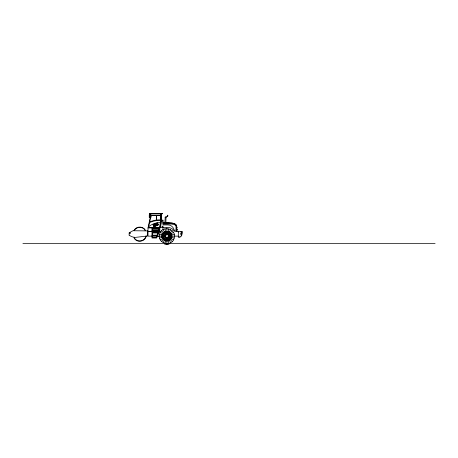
<?xml version="1.0" encoding="UTF-8"?>
<svg xmlns="http://www.w3.org/2000/svg" width="458" height="458" viewBox="0 0 458 458"><rect width="100%" height="100%" fill="white"/><g stroke="black" fill="none" stroke-linecap="round" stroke-linejoin="round"><path stroke-width="0.69" d="M161.909 236.139C161.668 242.54 172.116 242.54 171.876 236.139C172.116 229.739 161.668 229.739 161.909 236.139L148.008 236.139L148.008 227.941L159.825 227.941A37.67 37.67 0 0 0 161.027 220.453L160.953 215.031L162.275 213.588M176.336 231.359L176.336 226.401A1.969 1.969 0 0 0 175.906 225.164L175.62 224.867A4.488 4.488 0 0 0 172.551 223.653C172.54 222.697 174.235 223.664 174.767 223.807A4.763 4.763 0 0 1 176.193 224.918A2.353 2.353 0 0 1 176.714 226.395L176.714 231.359M167.405 215.266L167.405 216.17L167.737 216.153L167.737 215.243L167.405 215.283L167.388 216.199A1.093 1.093 0 0 0 166.139 217.206L165.201 217.161L164.92 222.754L165.876 222.8L166.002 217.201M160.632 220.968L160.706 219.353A37.304 37.304 0 0 0 160.661 216.13L160.609 215.397L151.06 215.397L148.455 227.574M161.096 217.739L161.027 216.113M129.133 235.114L129.133 232.801L132.98 230.735L147.711 230.912L147.585 235.979L135.917 237.33A6.813 6.813 0 0 1 134.892 237.341A10.357 10.357 0 0 1 129.139 235.109M161.067 216.651L161.027 220.453L160.981 215.455M158.909 232.458L159.029 230.483L152.6 230.483L152.6 237.427L156.235 237.427L159.166 229.578L159.166 228.553L152.634 228.553L152.6 232.458L158.909 232.458L158.909 230.483M160.472 222.571A17.914 17.914 0 0 0 148.644 226.71L148.466 227.569L159.539 227.574L160.661 220.43A24.617 24.617 0 0 0 149.526 222.571M159.584 234.181C156.71 243.473 172.042 247.583 174.2 238.097C177.074 228.805 161.743 224.695 159.584 234.181L162.08 234.851M170.153 237.015C171.435 232.864 164.594 231.032 163.632 235.263C162.35 239.414 169.191 241.246 170.153 237.015L170.502 237.107C169.431 241.784 161.869 239.757 163.288 235.172C164.422 230.328 172.191 232.716 170.445 237.381L170.101 237.29M164.491 236.139C164.37 233.053 169.414 233.053 169.3 236.139C169.414 239.225 164.37 239.225 164.491 236.139L164.806 236.139C169.895 228.124 169.895 244.154 164.806 236.139M170.565 237.416L170.697 236.414M166.139 217.206L165.189 217.149M148.008 227.941L150.768 215.031M164.932 243.45L165.601 240.954M165.87 240.021L166.019 239.402M166.271 238.463L166.351 238.154M167.433 234.124L167.514 233.815M167.765 232.876L167.857 232.532M168.183 231.324L168.853 228.828M160.443 227.391L161.205 223.269L161.205 220.166M146.005 235.962C144.991 241.589 136.661 242.883 134.2 237.622M146.285 236.042C145.226 241.921 136.518 243.278 133.948 237.776M158.245 232.458L159.029 230.483M157.38 235.086L159.138 230.735M178.958 237.215L178.717 237.147A0.676 0.676 0 0 1 178.317 236.528L178.317 231.359L174.716 231.359L171.87 228.502L168.842 227.391L159.825 227.391L159.825 230.197L156.665 238.005L151.982 238.005L151.982 227.941M181.82 233.746L181.568 234.078M163.111 242.694L164.399 240.456M165.029 239.374L165.206 239.065M168.578 233.214L168.762 232.904M169.386 231.822L170.679 229.584M149.984 214.086L150.041 215.964L149.749 214.086L149.984 214.281M133.948 230.569C136.163 225.903 143.394 225.903 145.61 230.569M134.2 230.729C136.318 226.258 143.239 226.258 145.358 230.729M161.222 214.733L160.93 214.733L161.674 213.789L162.092 213.789M160.93 214.733L161.68 213.789M161.542 241.492L163.369 239.666M170.416 232.612L172.242 230.786M164.451 238.801L164.199 239.053L163.603 238.28M129.717 232.847C129.076 234.004 131.068 233.03 129.717 232.796M161.869 226.779L162.269 226.429M160.34 239.923L162.579 238.629M163.661 238.005L163.97 237.828M169.815 234.45L170.124 234.273M171.212 233.649L173.445 232.355M149.594 213.794L150.081 214.59M162.361 226.378L162.624 226.155A1.826 1.826 0 0 1 162.962 226.08L162.974 226.2M129.883 233.471L129.963 232.83M159.584 238.097L162.08 237.427M163.288 237.107L163.632 237.015M164.571 236.763L164.88 236.677M168.905 235.601L169.214 235.515M170.153 235.263L170.502 235.172M171.704 234.851L174.2 234.181M164.72 244.326L168.956 244.326M162.974 223.269L172.563 223.269L162.974 222.748L163.758 222.834M165.201 217.166L165.538 217.184M164.92 222.754L165.269 222.765M149.783 214.659L150.075 214.659L149.566 213.749M160.953 215.031L150.001 215.031L149.566 213.588M167.405 215.329L167.737 215.329M167.405 215.403L167.737 215.403M167.405 215.495L167.737 215.495M167.405 215.604L167.737 215.604M167.405 215.718L167.737 215.718M167.405 215.838L167.737 215.838M167.405 215.947L167.737 215.947M167.405 216.039L167.737 216.039M167.405 216.113L167.737 216.113M161.205 220.161L162.974 220.161M161.205 221.077L162.974 221.077M162.974 222.777L166.935 222.777M172.551 223.647L162.974 223.647L162.974 220.166M176.714 227.58L177.452 227.58M152.411 228.37L159.39 228.37L159.39 230.111M177.011 229.212L177.309 229.212M176.714 229.252L177.595 229.252M152.634 229.807L159.155 229.807L159.166 228.553L159.132 230.197M151.982 230.197L159.825 230.197M176.714 230.884L177.567 230.884M148.008 231.359L160.832 231.359M148.008 231.49L160.832 231.49M152.6 232.973L158.039 232.973L157.38 235.177L151.982 235.177M147.304 235.675L147.751 235.675M152.6 235.704L156.934 235.704M163.157 236.139L163.517 236.139M168.979 236.139L169.3 236.139M169.861 236.139L171.269 236.139M171.876 236.139L178.317 236.139M158.651 236.414L159.086 236.414M170.216 236.414L170.571 236.414M22.9 243.645L435.1 243.645M165.521 222.777L165.876 222.8M172.551 223.538L172.981 223.561A4.563 4.563 0 0 1 173.845 223.727A4.471 4.471 0 0 0 172.981 223.561M173.021 223.298L174.767 223.807M129.963 232.813L129.477 233.133L129.883 233.5M163.288 235.172L163.632 235.263M164.571 235.515L164.88 235.601M168.905 236.677L169.214 236.763M171.704 237.427L174.2 238.097M160.34 232.355L162.579 233.649M163.661 234.273L163.97 234.45M169.815 237.828L170.124 238.005M171.212 238.629L173.445 239.923M161.542 230.786L163.369 232.612M170.416 239.666L172.242 241.492M175.901 225.05L175.62 224.758A4.471 4.471 0 0 0 175.305 224.483M163.111 229.584L164.399 231.822M165.029 232.904L165.206 233.214M168.578 239.065L168.762 239.374M169.386 240.456L170.679 242.694M149.749 214.218L150.167 215.964L149.909 214.086L150.041 214.854M164.932 228.828L165.601 231.324M165.928 232.532L166.019 232.876M166.271 233.815L166.351 234.124M167.433 238.154L167.514 238.463M167.765 239.402L167.857 239.746M168.183 240.954L168.853 243.45M167.714 239.677L167.805 240.021M149.749 214.086L150.041 215.964M166.895 227.947L166.895 231.153M166.895 232.406L166.895 234.055M166.895 238.223L166.895 238.544M166.895 239.517L166.895 239.872M166.895 241.126L166.895 244.326M166.838 243.982L166.838 244.606M162.974 226.653L162.974 229.441M160.953 213.588L160.953 217.206M156.613 215.397L156.613 220.046M156.487 215.397L156.487 220.063M150.785 214.882L150.802 217.51M150.671 214.854L150.671 217.539M149.411 214.854L149.411 217.539M147.304 230.735L147.304 231.084M149.657 221.975A24.154 24.154 0 0 1 155.978 220.126L156.911 220.006A24.154 24.154 0 0 1 160.684 219.892M178.317 232.029A0.67 0.67 0 0 1 178.992 231.359L181.786 231.359A0.641 0.641 0 0 1 182.427 232L181.855 234.897A2.96 2.96 0 0 1 180.893 236.528A9.28 9.28 0 0 1 180.292 236.952A1.815 1.815 0 0 1 178.792 237.17M180.074 236.597A1.397 1.397 0 0 1 179.702 236.769M181.328 235.206A2.536 2.536 0 0 1 181.145 235.578M174.252 223.865A4.563 4.563 0 0 1 175.992 225.09M174.212 223.859A4.471 4.471 0 0 1 174.962 224.243M176.124 225.279A2.078 2.078 0 0 1 176.284 225.588M176.084 225.319A1.964 1.964 0 0 1 176.181 225.519M157.861 224.512L157.128 225.021L156.917 224.443L157.861 224.512M158.354 224.752L154.077 226.641L153.161 224.861L157.277 223.046L158.354 224.752M158.485 224.741L154.077 226.773L153.029 224.878L153.304 224.409L157.277 222.914L158.485 224.741M154.844 224.592L155.165 225.508L155.772 225.748A1.093 1.093 0 0 0 156.149 225.628L156.258 225.559A0.681 0.681 0 0 0 156.476 225.267C155.754 226.023 153.836 224.517 156.069 224.014A0.658 0.658 0 0 0 155.64 223.888L155.285 223.985A0.87 0.87 0 0 0 155.022 224.191A0.721 0.721 0 0 0 154.867 224.483L154.844 224.592M157.735 223.722L158.039 224.786L156.98 225.302L156.361 223.619L157.323 223.327L157.735 223.722M157.518 223.807L156.842 224.243L156.659 223.739L157.518 223.807M162.178 234.874C160.329 240.868 170.21 243.519 171.607 237.404C173.456 231.41 163.575 228.76 162.178 234.874M162.636 235C160.964 240.41 169.889 242.803 171.149 237.278C172.821 231.868 163.895 229.475 162.636 235M163.162 235.137C161.703 239.877 169.517 241.973 170.622 237.135C172.088 232.395 164.267 230.305 163.162 235.137M165.395 235.738C167.508 242.477 170.594 230.958 165.395 235.738M180.973 231.92C181.637 233.998 182.587 230.454 180.973 231.92M154.564 225.828C152.732 226.447 156.224 226.372 154.312 224.368L154.564 225.828M165.441 234.754L165.636 235.091L165.441 234.754M165 236.162L165.195 236.5L165 236.162M166.781 234.164L166.975 234.502L166.781 234.164M165.544 237.296L165.739 237.633L165.544 237.296M168.178 234.765L168.372 235.103L168.178 234.765M166.781 237.782L166.975 238.12L166.781 237.782M168.618 236.162L168.813 236.5L168.618 236.162M168.069 237.296L168.263 237.633L168.069 237.296M162.39 213.394L149.445 213.588L162.39 213.394M150.825 214.854L149.262 214.854L149.262 217.539L150.825 217.539L150.825 214.854M172.511 224.059L162.985 224.059L162.985 224.918L167.903 224.918A6.332 6.332 0 0 1 174.149 230.219L176.015 230.219L176.015 226.367A3.819 3.819 0 0 0 172.511 224.059M172.563 223.206L164.433 222.863L172.563 223.212M180.899 234.238A0.584 0.584 0 0 0 181.769 233.735A0.584 0.584 0 0 0 180.899 233.231A0.584 0.584 0 0 0 180.899 234.238"/></g></svg>
